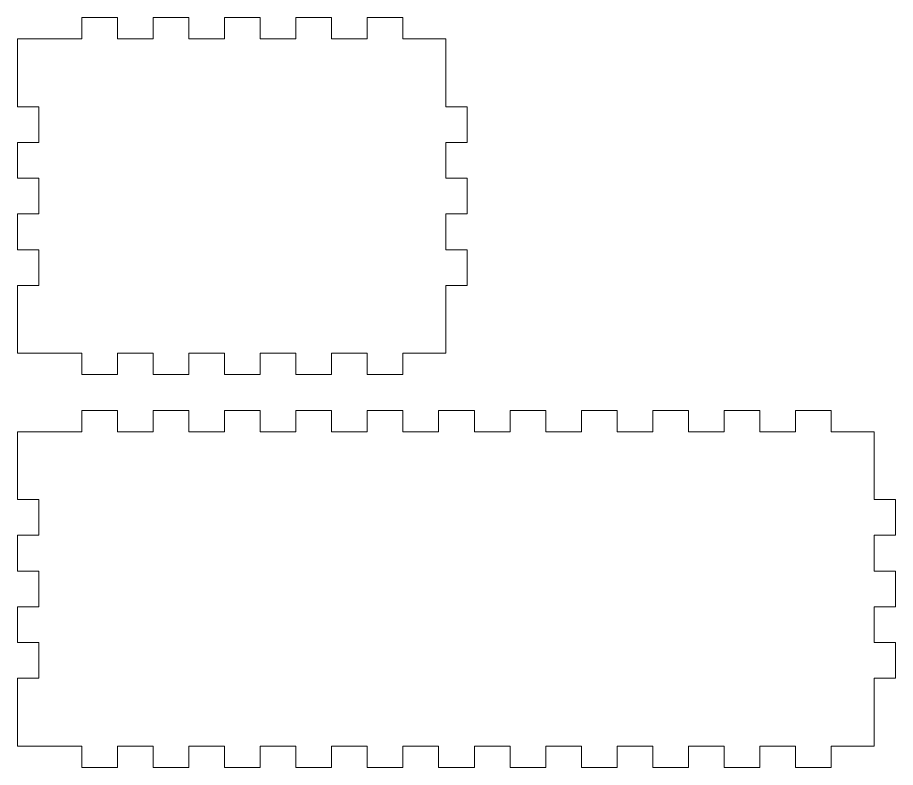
# Model space of a CAD drawing. Header units: centimetres. Extents: x -16 to 372, y -89 to 17.
# Drawn here: x 168.87 to 181.17, y 3.63 to 14.13 of the extents above; entities that cross this region are included whole.
import ezdxf

# ---------------------------------------------------------------- set-up
doc = ezdxf.new("R2010")
doc.units = ezdxf.units.CM
doc.header["$MEASUREMENT"] = 0
doc.layers.add('Capa 1', color=7, linetype='Continuous')

msp = doc.modelspace()

# ---------------------------------------------------------------- linework, layer by layer
at = {"layer": 'Capa 1', "color": 5, "lineweight": 9}
for points, knots in [([(168.87011, 9.42634), (168.87011, 9.42634), (169.52011, 9.42634), (169.52011, 9.42634), (169.52011, 9.42634), (169.52011, 9.42634), (169.77011, 9.42634), (169.77011, 9.42634), (169.77011, 9.42634), (169.77011, 9.42634), (169.77011, 9.12634), (169.77011, 9.12634), (169.77011, 9.12634), (169.77011, 9.12634), (170.27011, 9.12634), (170.27011, 9.12634), (170.27011, 9.12634), (170.27011, 9.12634), (170.27011, 9.42634), (170.27011, 9.42634), (170.27011, 9.42634), (170.27011, 9.42634), (170.52011, 9.42634), (170.52011, 9.42634), (170.52011, 9.42634), (170.52011, 9.42634), (170.77011, 9.42634), (170.77011, 9.42634), (170.77011, 9.42634), (170.77011, 9.42634), (170.77011, 9.12634), (170.77011, 9.12634), (170.77011, 9.12634), (170.77011, 9.12634), (171.27011, 9.12634), (171.27011, 9.12634), (171.27011, 9.12634), (171.27011, 9.12634), (171.27011, 9.42634), (171.27011, 9.42634), (171.27011, 9.42634), (171.27011, 9.42634), (171.52011, 9.42634), (171.52011, 9.42634), (171.52011, 9.42634), (171.52011, 9.42634), (171.77011, 9.42634), (171.77011, 9.42634), (171.77011, 9.42634), (171.77011, 9.42634), (171.77011, 9.12634), (171.77011, 9.12634), (171.77011, 9.12634), (171.77011, 9.12634), (172.27011, 9.12634), (172.27011, 9.12634), (172.27011, 9.12634), (172.27011, 9.12634), (172.27011, 9.42634), (172.27011, 9.42634), (172.27011, 9.42634), (172.27011, 9.42634), (172.52011, 9.42634), (172.52011, 9.42634), (172.52011, 9.42634), (172.52011, 9.42634), (172.77011, 9.42634), (172.77011, 9.42634), (172.77011, 9.42634), (172.77011, 9.42634), (172.77011, 9.12634), (172.77011, 9.12634), (172.77011, 9.12634), (172.77011, 9.12634), (173.27011, 9.12634), (173.27011, 9.12634), (173.27011, 9.12634), (173.27011, 9.12634), (173.27011, 9.42634), (173.27011, 9.42634), (173.27011, 9.42634), (173.27011, 9.42634), (173.52011, 9.42634), (173.52011, 9.42634), (173.52011, 9.42634), (173.52011, 9.42634), (173.77011, 9.42634), (173.77011, 9.42634), (173.77011, 9.42634), (173.77011, 9.42634), (173.77011, 9.12634), (173.77011, 9.12634), (173.77011, 9.12634), (173.77011, 9.12634), (174.27011, 9.12634), (174.27011, 9.12634), (174.27011, 9.12634), (174.27011, 9.12634), (174.27011, 9.42634), (174.27011, 9.42634), (174.27011, 9.42634), (174.27011, 9.42634), (174.52011, 9.42634), (174.52011, 9.42634), (174.52011, 9.42634), (174.52011, 9.42634), (174.87011, 9.42634), (174.87011, 9.42634), (174.87011, 9.42634), (174.87011, 9.42634), (174.87011, 10.12634), (174.87011, 10.12634), (174.87011, 10.12634), (174.87011, 10.12634), (174.87011, 10.37634), (174.87011, 10.37634), (174.87011, 10.37634), (174.87011, 10.37634), (175.17011, 10.37634), (175.17011, 10.37634), (175.17011, 10.37634), (175.17011, 10.37634), (175.17011, 10.87634), (175.17011, 10.87634), (175.17011, 10.87634), (175.17011, 10.87634), (174.87011, 10.87634), (174.87011, 10.87634), (174.87011, 10.87634), (174.87011, 10.87634), (174.87011, 11.12634), (174.87011, 11.12634), (174.87011, 11.12634), (174.87011, 11.12634), (174.87011, 11.37634), (174.87011, 11.37634), (174.87011, 11.37634), (174.87011, 11.37634), (175.17011, 11.37634), (175.17011, 11.37634), (175.17011, 11.37634), (175.17011, 11.37634), (175.17011, 11.87634), (175.17011, 11.87634), (175.17011, 11.87634), (175.17011, 11.87634), (174.87011, 11.87634), (174.87011, 11.87634), (174.87011, 11.87634), (174.87011, 11.87634), (174.87011, 12.12634), (174.87011, 12.12634), (174.87011, 12.12634), (174.87011, 12.12634), (174.87011, 12.37634), (174.87011, 12.37634), (174.87011, 12.37634), (174.87011, 12.37634), (175.17011, 12.37634), (175.17011, 12.37634), (175.17011, 12.37634), (175.17011, 12.37634), (175.17011, 12.87634), (175.17011, 12.87634), (175.17011, 12.87634), (175.17011, 12.87634), (174.87011, 12.87634), (174.87011, 12.87634), (174.87011, 12.87634), (174.87011, 12.87634), (174.87011, 13.12634), (174.87011, 13.12634), (174.87011, 13.12634), (174.87011, 13.12634), (174.87011, 13.82634), (174.87011, 13.82634), (174.87011, 13.82634), (174.87011, 13.82634), (174.52011, 13.82634), (174.52011, 13.82634), (174.52011, 13.82634), (174.52011, 13.82634), (174.27011, 13.82634), (174.27011, 13.82634), (174.27011, 13.82634), (174.27011, 13.82634), (174.27011, 14.12634), (174.27011, 14.12634), (174.27011, 14.12634), (174.27011, 14.12634), (173.77011, 14.12634), (173.77011, 14.12634), (173.77011, 14.12634), (173.77011, 14.12634), (173.77011, 13.82634), (173.77011, 13.82634), (173.77011, 13.82634), (173.77011, 13.82634), (173.52011, 13.82634), (173.52011, 13.82634), (173.52011, 13.82634), (173.52011, 13.82634), (173.27011, 13.82634), (173.27011, 13.82634), (173.27011, 13.82634), (173.27011, 13.82634), (173.27011, 14.12634), (173.27011, 14.12634), (173.27011, 14.12634), (173.27011, 14.12634), (172.77011, 14.12634), (172.77011, 14.12634), (172.77011, 14.12634), (172.77011, 14.12634), (172.77011, 13.82634), (172.77011, 13.82634), (172.77011, 13.82634), (172.77011, 13.82634), (172.52011, 13.82634), (172.52011, 13.82634), (172.52011, 13.82634), (172.52011, 13.82634), (172.27011, 13.82634), (172.27011, 13.82634), (172.27011, 13.82634), (172.27011, 13.82634), (172.27011, 14.12634), (172.27011, 14.12634), (172.27011, 14.12634), (172.27011, 14.12634), (171.77011, 14.12634), (171.77011, 14.12634), (171.77011, 14.12634), (171.77011, 14.12634), (171.77011, 13.82634), (171.77011, 13.82634), (171.77011, 13.82634), (171.77011, 13.82634), (171.52011, 13.82634), (171.52011, 13.82634), (171.52011, 13.82634), (171.52011, 13.82634), (171.27011, 13.82634), (171.27011, 13.82634), (171.27011, 13.82634), (171.27011, 13.82634), (171.27011, 14.12634), (171.27011, 14.12634), (171.27011, 14.12634), (171.27011, 14.12634), (170.77011, 14.12634), (170.77011, 14.12634), (170.77011, 14.12634), (170.77011, 14.12634), (170.77011, 13.82634), (170.77011, 13.82634), (170.77011, 13.82634), (170.77011, 13.82634), (170.52011, 13.82634), (170.52011, 13.82634), (170.52011, 13.82634), (170.52011, 13.82634), (170.27011, 13.82634), (170.27011, 13.82634), (170.27011, 13.82634), (170.27011, 13.82634), (170.27011, 14.12634), (170.27011, 14.12634), (170.27011, 14.12634), (170.27011, 14.12634), (169.77011, 14.12634), (169.77011, 14.12634), (169.77011, 14.12634), (169.77011, 14.12634), (169.77011, 13.82634), (169.77011, 13.82634), (169.77011, 13.82634), (169.77011, 13.82634), (169.52011, 13.82634), (169.52011, 13.82634), (169.52011, 13.82634), (169.52011, 13.82634), (168.87011, 13.82634), (168.87011, 13.82634), (168.87011, 13.82634), (168.87011, 13.82634), (168.87011, 13.12634), (168.87011, 13.12634), (168.87011, 13.12634), (168.87011, 13.12634), (168.87011, 12.87634), (168.87011, 12.87634), (168.87011, 12.87634), (168.87011, 12.87634), (169.17011, 12.87634), (169.17011, 12.87634), (169.17011, 12.87634), (169.17011, 12.87634), (169.17011, 12.37634), (169.17011, 12.37634), (169.17011, 12.37634), (169.17011, 12.37634), (168.87011, 12.37634), (168.87011, 12.37634), (168.87011, 12.37634), (168.87011, 12.37634), (168.87011, 12.12634), (168.87011, 12.12634), (168.87011, 12.12634), (168.87011, 12.12634), (168.87011, 11.87634), (168.87011, 11.87634), (168.87011, 11.87634), (168.87011, 11.87634), (169.17011, 11.87634), (169.17011, 11.87634), (169.17011, 11.87634), (169.17011, 11.87634), (169.17011, 11.37634), (169.17011, 11.37634), (169.17011, 11.37634), (169.17011, 11.37634), (168.87011, 11.37634), (168.87011, 11.37634), (168.87011, 11.37634), (168.87011, 11.37634), (168.87011, 11.12634), (168.87011, 11.12634), (168.87011, 11.12634), (168.87011, 11.12634), (168.87011, 10.87634), (168.87011, 10.87634), (168.87011, 10.87634), (168.87011, 10.87634), (169.17011, 10.87634), (169.17011, 10.87634), (169.17011, 10.87634), (169.17011, 10.87634), (169.17011, 10.37634), (169.17011, 10.37634), (169.17011, 10.37634), (169.17011, 10.37634), (168.87011, 10.37634), (168.87011, 10.37634), (168.87011, 10.37634), (168.87011, 10.37634), (168.87011, 10.12634), (168.87011, 10.12634), (168.87011, 10.12634), (168.87011, 10.12634), (168.87011, 9.42634), (168.87011, 9.42634)], [0, 0, 0, 0, 0.01123596, 0.01123596, 0.01123596, 0.01123596, 0.02247191, 0.02247191, 0.02247191, 0.02247191, 0.03370787, 0.03370787, 0.03370787, 0.03370787, 0.04494382, 0.04494382, 0.04494382, 0.04494382, 0.05617978, 0.05617978, 0.05617978, 0.05617978, 0.06741573, 0.06741573, 0.06741573, 0.06741573, 0.07865169, 0.07865169, 0.07865169, 0.07865169, 0.08988764, 0.08988764, 0.08988764, 0.08988764, 0.1011236, 0.1011236, 0.1011236, 0.1011236, 0.11235955, 0.11235955, 0.11235955, 0.11235955, 0.12359551, 0.12359551, 0.12359551, 0.12359551, 0.13483146, 0.13483146, 0.13483146, 0.13483146, 0.14606742, 0.14606742, 0.14606742, 0.14606742, 0.15730337, 0.15730337, 0.15730337, 0.15730337, 0.16853933, 0.16853933, 0.16853933, 0.16853933, 0.17977528, 0.17977528, 0.17977528, 0.17977528, 0.19101124, 0.19101124, 0.19101124, 0.19101124, 0.20224719, 0.20224719, 0.20224719, 0.20224719, 0.21348315, 0.21348315, 0.21348315, 0.21348315, 0.2247191, 0.2247191, 0.2247191, 0.2247191, 0.23595506, 0.23595506, 0.23595506, 0.23595506, 0.24719101, 0.24719101, 0.24719101, 0.24719101, 0.25842697, 0.25842697, 0.25842697, 0.25842697, 0.26966292, 0.26966292, 0.26966292, 0.26966292, 0.28089888, 0.28089888, 0.28089888, 0.28089888, 0.29213483, 0.29213483, 0.29213483, 0.29213483, 0.30337079, 0.30337079, 0.30337079, 0.30337079, 0.31460674, 0.31460674, 0.31460674, 0.31460674, 0.3258427, 0.3258427, 0.3258427, 0.3258427, 0.33707865, 0.33707865, 0.33707865, 0.33707865, 0.34831461, 0.34831461, 0.34831461, 0.34831461, 0.35955056, 0.35955056, 0.35955056, 0.35955056, 0.37078652, 0.37078652, 0.37078652, 0.37078652, 0.38202247, 0.38202247, 0.38202247, 0.38202247, 0.39325843, 0.39325843, 0.39325843, 0.39325843, 0.40449438, 0.40449438, 0.40449438, 0.40449438, 0.41573034, 0.41573034, 0.41573034, 0.41573034, 0.42696629, 0.42696629, 0.42696629, 0.42696629, 0.43820225, 0.43820225, 0.43820225, 0.43820225, 0.4494382, 0.4494382, 0.4494382, 0.4494382, 0.46067416, 0.46067416, 0.46067416, 0.46067416, 0.47191011, 0.47191011, 0.47191011, 0.47191011, 0.48314607, 0.48314607, 0.48314607, 0.48314607, 0.49438202, 0.49438202, 0.49438202, 0.49438202, 0.50561798, 0.50561798, 0.50561798, 0.50561798, 0.51685393, 0.51685393, 0.51685393, 0.51685393, 0.52808989, 0.52808989, 0.52808989, 0.52808989, 0.53932584, 0.53932584, 0.53932584, 0.53932584, 0.5505618, 0.5505618, 0.5505618, 0.5505618, 0.56179775, 0.56179775, 0.56179775, 0.56179775, 0.57303371, 0.57303371, 0.57303371, 0.57303371, 0.58426966, 0.58426966, 0.58426966, 0.58426966, 0.59550562, 0.59550562, 0.59550562, 0.59550562, 0.60674157, 0.60674157, 0.60674157, 0.60674157, 0.61797753, 0.61797753, 0.61797753, 0.61797753, 0.62921348, 0.62921348, 0.62921348, 0.62921348, 0.64044944, 0.64044944, 0.64044944, 0.64044944, 0.65168539, 0.65168539, 0.65168539, 0.65168539, 0.66292135, 0.66292135, 0.66292135, 0.66292135, 0.6741573, 0.6741573, 0.6741573, 0.6741573, 0.68539326, 0.68539326, 0.68539326, 0.68539326, 0.69662921, 0.69662921, 0.69662921, 0.69662921, 0.70786517, 0.70786517, 0.70786517, 0.70786517, 0.71910112, 0.71910112, 0.71910112, 0.71910112, 0.73033708, 0.73033708, 0.73033708, 0.73033708, 0.74157303, 0.74157303, 0.74157303, 0.74157303, 0.75280899, 0.75280899, 0.75280899, 0.75280899, 0.76404494, 0.76404494, 0.76404494, 0.76404494, 0.7752809, 0.7752809, 0.7752809, 0.7752809, 0.78651685, 0.78651685, 0.78651685, 0.78651685, 0.79775281, 0.79775281, 0.79775281, 0.79775281, 0.80898876, 0.80898876, 0.80898876, 0.80898876, 0.82022472, 0.82022472, 0.82022472, 0.82022472, 0.83146067, 0.83146067, 0.83146067, 0.83146067, 0.84269663, 0.84269663, 0.84269663, 0.84269663, 0.85393258, 0.85393258, 0.85393258, 0.85393258, 0.86516854, 0.86516854, 0.86516854, 0.86516854, 0.87640449, 0.87640449, 0.87640449, 0.87640449, 0.88764045, 0.88764045, 0.88764045, 0.88764045, 0.8988764, 0.8988764, 0.8988764, 0.8988764, 0.91011236, 0.91011236, 0.91011236, 0.91011236, 0.92134831, 0.92134831, 0.92134831, 0.92134831, 0.93258427, 0.93258427, 0.93258427, 0.93258427, 0.94382022, 0.94382022, 0.94382022, 0.94382022, 0.95505618, 0.95505618, 0.95505618, 0.95505618, 0.96629213, 0.96629213, 0.96629213, 0.96629213, 0.97752809, 0.97752809, 0.97752809, 0.97752809, 1, 1, 1, 1]), ([(168.87011, 3.92634), (168.87011, 3.92634), (169.52011, 3.92634), (169.52011, 3.92634), (169.52011, 3.92634), (169.52011, 3.92634), (169.77011, 3.92634), (169.77011, 3.92634), (169.77011, 3.92634), (169.77011, 3.92634), (169.77011, 3.62634), (169.77011, 3.62634), (169.77011, 3.62634), (169.77011, 3.62634), (170.27011, 3.62634), (170.27011, 3.62634), (170.27011, 3.62634), (170.27011, 3.62634), (170.27011, 3.92634), (170.27011, 3.92634), (170.27011, 3.92634), (170.27011, 3.92634), (170.52011, 3.92634), (170.52011, 3.92634), (170.52011, 3.92634), (170.52011, 3.92634), (170.77011, 3.92634), (170.77011, 3.92634), (170.77011, 3.92634), (170.77011, 3.92634), (170.77011, 3.62634), (170.77011, 3.62634), (170.77011, 3.62634), (170.77011, 3.62634), (171.27011, 3.62634), (171.27011, 3.62634), (171.27011, 3.62634), (171.27011, 3.62634), (171.27011, 3.92634), (171.27011, 3.92634), (171.27011, 3.92634), (171.27011, 3.92634), (171.52011, 3.92634), (171.52011, 3.92634), (171.52011, 3.92634), (171.52011, 3.92634), (171.77011, 3.92634), (171.77011, 3.92634), (171.77011, 3.92634), (171.77011, 3.92634), (171.77011, 3.62634), (171.77011, 3.62634), (171.77011, 3.62634), (171.77011, 3.62634), (172.27011, 3.62634), (172.27011, 3.62634), (172.27011, 3.62634), (172.27011, 3.62634), (172.27011, 3.92634), (172.27011, 3.92634), (172.27011, 3.92634), (172.27011, 3.92634), (172.52011, 3.92634), (172.52011, 3.92634), (172.52011, 3.92634), (172.52011, 3.92634), (172.77011, 3.92634), (172.77011, 3.92634), (172.77011, 3.92634), (172.77011, 3.92634), (172.77011, 3.62634), (172.77011, 3.62634), (172.77011, 3.62634), (172.77011, 3.62634), (173.27011, 3.62634), (173.27011, 3.62634), (173.27011, 3.62634), (173.27011, 3.62634), (173.27011, 3.92634), (173.27011, 3.92634), (173.27011, 3.92634), (173.27011, 3.92634), (173.52011, 3.92634), (173.52011, 3.92634), (173.52011, 3.92634), (173.52011, 3.92634), (173.77011, 3.92634), (173.77011, 3.92634), (173.77011, 3.92634), (173.77011, 3.92634), (173.77011, 3.62634), (173.77011, 3.62634), (173.77011, 3.62634), (173.77011, 3.62634), (174.27011, 3.62634), (174.27011, 3.62634), (174.27011, 3.62634), (174.27011, 3.62634), (174.27011, 3.92634), (174.27011, 3.92634), (174.27011, 3.92634), (174.27011, 3.92634), (174.52011, 3.92634), (174.52011, 3.92634), (174.52011, 3.92634), (174.52011, 3.92634), (174.77011, 3.92634), (174.77011, 3.92634), (174.77011, 3.92634), (174.77011, 3.92634), (174.77011, 3.62634), (174.77011, 3.62634), (174.77011, 3.62634), (174.77011, 3.62634), (175.27011, 3.62634), (175.27011, 3.62634), (175.27011, 3.62634), (175.27011, 3.62634), (175.27011, 3.92634), (175.27011, 3.92634), (175.27011, 3.92634), (175.27011, 3.92634), (175.52011, 3.92634), (175.52011, 3.92634), (175.52011, 3.92634), (175.52011, 3.92634), (175.77011, 3.92634), (175.77011, 3.92634), (175.77011, 3.92634), (175.77011, 3.92634), (175.77011, 3.62634), (175.77011, 3.62634), (175.77011, 3.62634), (175.77011, 3.62634), (176.27011, 3.62634), (176.27011, 3.62634), (176.27011, 3.62634), (176.27011, 3.62634), (176.27011, 3.92634), (176.27011, 3.92634), (176.27011, 3.92634), (176.27011, 3.92634), (176.52011, 3.92634), (176.52011, 3.92634), (176.52011, 3.92634), (176.52011, 3.92634), (176.77011, 3.92634), (176.77011, 3.92634), (176.77011, 3.92634), (176.77011, 3.92634), (176.77011, 3.62634), (176.77011, 3.62634), (176.77011, 3.62634), (176.77011, 3.62634), (177.27011, 3.62634), (177.27011, 3.62634), (177.27011, 3.62634), (177.27011, 3.62634), (177.27011, 3.92634), (177.27011, 3.92634), (177.27011, 3.92634), (177.27011, 3.92634), (177.52011, 3.92634), (177.52011, 3.92634), (177.52011, 3.92634), (177.52011, 3.92634), (177.77011, 3.92634), (177.77011, 3.92634), (177.77011, 3.92634), (177.77011, 3.92634), (177.77011, 3.62634), (177.77011, 3.62634), (177.77011, 3.62634), (177.77011, 3.62634), (178.27011, 3.62634), (178.27011, 3.62634), (178.27011, 3.62634), (178.27011, 3.62634), (178.27011, 3.92634), (178.27011, 3.92634), (178.27011, 3.92634), (178.27011, 3.92634), (178.52011, 3.92634), (178.52011, 3.92634), (178.52011, 3.92634), (178.52011, 3.92634), (178.77011, 3.92634), (178.77011, 3.92634), (178.77011, 3.92634), (178.77011, 3.92634), (178.77011, 3.62634), (178.77011, 3.62634), (178.77011, 3.62634), (178.77011, 3.62634), (179.27011, 3.62634), (179.27011, 3.62634), (179.27011, 3.62634), (179.27011, 3.62634), (179.27011, 3.92634), (179.27011, 3.92634), (179.27011, 3.92634), (179.27011, 3.92634), (179.52011, 3.92634), (179.52011, 3.92634), (179.52011, 3.92634), (179.52011, 3.92634), (179.77011, 3.92634), (179.77011, 3.92634), (179.77011, 3.92634), (179.77011, 3.92634), (179.77011, 3.62634), (179.77011, 3.62634), (179.77011, 3.62634), (179.77011, 3.62634), (180.27011, 3.62634), (180.27011, 3.62634), (180.27011, 3.62634), (180.27011, 3.62634), (180.27011, 3.92634), (180.27011, 3.92634), (180.27011, 3.92634), (180.27011, 3.92634), (180.52011, 3.92634), (180.52011, 3.92634), (180.52011, 3.92634), (180.52011, 3.92634), (180.87011, 3.92634), (180.87011, 3.92634), (180.87011, 3.92634), (180.87011, 3.92634), (180.87011, 4.62634), (180.87011, 4.62634), (180.87011, 4.62634), (180.87011, 4.62634), (180.87011, 4.87634), (180.87011, 4.87634), (180.87011, 4.87634), (180.87011, 4.87634), (181.17011, 4.87634), (181.17011, 4.87634), (181.17011, 4.87634), (181.17011, 4.87634), (181.17011, 5.37634), (181.17011, 5.37634), (181.17011, 5.37634), (181.17011, 5.37634), (180.87011, 5.37634), (180.87011, 5.37634), (180.87011, 5.37634), (180.87011, 5.37634), (180.87011, 5.62634), (180.87011, 5.62634), (180.87011, 5.62634), (180.87011, 5.62634), (180.87011, 5.87634), (180.87011, 5.87634), (180.87011, 5.87634), (180.87011, 5.87634), (181.17011, 5.87634), (181.17011, 5.87634), (181.17011, 5.87634), (181.17011, 5.87634), (181.17011, 6.37634), (181.17011, 6.37634), (181.17011, 6.37634), (181.17011, 6.37634), (180.87011, 6.37634), (180.87011, 6.37634), (180.87011, 6.37634), (180.87011, 6.37634), (180.87011, 6.62634), (180.87011, 6.62634), (180.87011, 6.62634), (180.87011, 6.62634), (180.87011, 6.87634), (180.87011, 6.87634), (180.87011, 6.87634), (180.87011, 6.87634), (181.17011, 6.87634), (181.17011, 6.87634), (181.17011, 6.87634), (181.17011, 6.87634), (181.17011, 7.37634), (181.17011, 7.37634), (181.17011, 7.37634), (181.17011, 7.37634), (180.87011, 7.37634), (180.87011, 7.37634), (180.87011, 7.37634), (180.87011, 7.37634), (180.87011, 7.62634), (180.87011, 7.62634), (180.87011, 7.62634), (180.87011, 7.62634), (180.87011, 8.32634), (180.87011, 8.32634), (180.87011, 8.32634), (180.87011, 8.32634), (180.52011, 8.32634), (180.52011, 8.32634), (180.52011, 8.32634), (180.52011, 8.32634), (180.27011, 8.32634), (180.27011, 8.32634), (180.27011, 8.32634), (180.27011, 8.32634), (180.27011, 8.62634), (180.27011, 8.62634), (180.27011, 8.62634), (180.27011, 8.62634), (179.77011, 8.62634), (179.77011, 8.62634), (179.77011, 8.62634), (179.77011, 8.62634), (179.77011, 8.32634), (179.77011, 8.32634), (179.77011, 8.32634), (179.77011, 8.32634), (179.52011, 8.32634), (179.52011, 8.32634), (179.52011, 8.32634), (179.52011, 8.32634), (179.27011, 8.32634), (179.27011, 8.32634), (179.27011, 8.32634), (179.27011, 8.32634), (179.27011, 8.62634), (179.27011, 8.62634), (179.27011, 8.62634), (179.27011, 8.62634), (178.77011, 8.62634), (178.77011, 8.62634), (178.77011, 8.62634), (178.77011, 8.62634), (178.77011, 8.32634), (178.77011, 8.32634), (178.77011, 8.32634), (178.77011, 8.32634), (178.52011, 8.32634), (178.52011, 8.32634), (178.52011, 8.32634), (178.52011, 8.32634), (178.27011, 8.32634), (178.27011, 8.32634), (178.27011, 8.32634), (178.27011, 8.32634), (178.27011, 8.62634), (178.27011, 8.62634), (178.27011, 8.62634), (178.27011, 8.62634), (177.77011, 8.62634), (177.77011, 8.62634), (177.77011, 8.62634), (177.77011, 8.62634), (177.77011, 8.32634), (177.77011, 8.32634), (177.77011, 8.32634), (177.77011, 8.32634), (177.52011, 8.32634), (177.52011, 8.32634), (177.52011, 8.32634), (177.52011, 8.32634), (177.27011, 8.32634), (177.27011, 8.32634), (177.27011, 8.32634), (177.27011, 8.32634), (177.27011, 8.62634), (177.27011, 8.62634), (177.27011, 8.62634), (177.27011, 8.62634), (176.77011, 8.62634), (176.77011, 8.62634), (176.77011, 8.62634), (176.77011, 8.62634), (176.77011, 8.32634), (176.77011, 8.32634), (176.77011, 8.32634), (176.77011, 8.32634), (176.52011, 8.32634), (176.52011, 8.32634), (176.52011, 8.32634), (176.52011, 8.32634), (176.27011, 8.32634), (176.27011, 8.32634), (176.27011, 8.32634), (176.27011, 8.32634), (176.27011, 8.62634), (176.27011, 8.62634), (176.27011, 8.62634), (176.27011, 8.62634), (175.77011, 8.62634), (175.77011, 8.62634), (175.77011, 8.62634), (175.77011, 8.62634), (175.77011, 8.32634), (175.77011, 8.32634), (175.77011, 8.32634), (175.77011, 8.32634), (175.52011, 8.32634), (175.52011, 8.32634), (175.52011, 8.32634), (175.52011, 8.32634), (175.27011, 8.32634), (175.27011, 8.32634), (175.27011, 8.32634), (175.27011, 8.32634), (175.27011, 8.62634), (175.27011, 8.62634), (175.27011, 8.62634), (175.27011, 8.62634), (174.77011, 8.62634), (174.77011, 8.62634), (174.77011, 8.62634), (174.77011, 8.62634), (174.77011, 8.32634), (174.77011, 8.32634), (174.77011, 8.32634), (174.77011, 8.32634), (174.52011, 8.32634), (174.52011, 8.32634), (174.52011, 8.32634), (174.52011, 8.32634), (174.27011, 8.32634), (174.27011, 8.32634), (174.27011, 8.32634), (174.27011, 8.32634), (174.27011, 8.62634), (174.27011, 8.62634), (174.27011, 8.62634), (174.27011, 8.62634), (173.77011, 8.62634), (173.77011, 8.62634), (173.77011, 8.62634), (173.77011, 8.62634), (173.77011, 8.32634), (173.77011, 8.32634), (173.77011, 8.32634), (173.77011, 8.32634), (173.52011, 8.32634), (173.52011, 8.32634), (173.52011, 8.32634), (173.52011, 8.32634), (173.27011, 8.32634), (173.27011, 8.32634), (173.27011, 8.32634), (173.27011, 8.32634), (173.27011, 8.62634), (173.27011, 8.62634), (173.27011, 8.62634), (173.27011, 8.62634), (172.77011, 8.62634), (172.77011, 8.62634), (172.77011, 8.62634), (172.77011, 8.62634), (172.77011, 8.32634), (172.77011, 8.32634), (172.77011, 8.32634), (172.77011, 8.32634), (172.52011, 8.32634), (172.52011, 8.32634), (172.52011, 8.32634), (172.52011, 8.32634), (172.27011, 8.32634), (172.27011, 8.32634), (172.27011, 8.32634), (172.27011, 8.32634), (172.27011, 8.62634), (172.27011, 8.62634), (172.27011, 8.62634), (172.27011, 8.62634), (171.77011, 8.62634), (171.77011, 8.62634), (171.77011, 8.62634), (171.77011, 8.62634), (171.77011, 8.32634), (171.77011, 8.32634), (171.77011, 8.32634), (171.77011, 8.32634), (171.52011, 8.32634), (171.52011, 8.32634), (171.52011, 8.32634), (171.52011, 8.32634), (171.27011, 8.32634), (171.27011, 8.32634), (171.27011, 8.32634), (171.27011, 8.32634), (171.27011, 8.62634), (171.27011, 8.62634), (171.27011, 8.62634), (171.27011, 8.62634), (170.77011, 8.62634), (170.77011, 8.62634), (170.77011, 8.62634), (170.77011, 8.62634), (170.77011, 8.32634), (170.77011, 8.32634), (170.77011, 8.32634), (170.77011, 8.32634), (170.52011, 8.32634), (170.52011, 8.32634), (170.52011, 8.32634), (170.52011, 8.32634), (170.27011, 8.32634), (170.27011, 8.32634), (170.27011, 8.32634), (170.27011, 8.32634), (170.27011, 8.62634), (170.27011, 8.62634), (170.27011, 8.62634), (170.27011, 8.62634), (169.77011, 8.62634), (169.77011, 8.62634), (169.77011, 8.62634), (169.77011, 8.62634), (169.77011, 8.32634), (169.77011, 8.32634), (169.77011, 8.32634), (169.77011, 8.32634), (169.52011, 8.32634), (169.52011, 8.32634), (169.52011, 8.32634), (169.52011, 8.32634), (168.87011, 8.32634), (168.87011, 8.32634), (168.87011, 8.32634), (168.87011, 8.32634), (168.87011, 7.62634), (168.87011, 7.62634), (168.87011, 7.62634), (168.87011, 7.62634), (168.87011, 7.37634), (168.87011, 7.37634), (168.87011, 7.37634), (168.87011, 7.37634), (169.17011, 7.37634), (169.17011, 7.37634), (169.17011, 7.37634), (169.17011, 7.37634), (169.17011, 6.87634), (169.17011, 6.87634), (169.17011, 6.87634), (169.17011, 6.87634), (168.87011, 6.87634), (168.87011, 6.87634), (168.87011, 6.87634), (168.87011, 6.87634), (168.87011, 6.62634), (168.87011, 6.62634), (168.87011, 6.62634), (168.87011, 6.62634), (168.87011, 6.37634), (168.87011, 6.37634), (168.87011, 6.37634), (168.87011, 6.37634), (169.17011, 6.37634), (169.17011, 6.37634), (169.17011, 6.37634), (169.17011, 6.37634), (169.17011, 5.87634), (169.17011, 5.87634), (169.17011, 5.87634), (169.17011, 5.87634), (168.87011, 5.87634), (168.87011, 5.87634), (168.87011, 5.87634), (168.87011, 5.87634), (168.87011, 5.62634), (168.87011, 5.62634), (168.87011, 5.62634), (168.87011, 5.62634), (168.87011, 5.37634), (168.87011, 5.37634), (168.87011, 5.37634), (168.87011, 5.37634), (169.17011, 5.37634), (169.17011, 5.37634), (169.17011, 5.37634), (169.17011, 5.37634), (169.17011, 4.87634), (169.17011, 4.87634), (169.17011, 4.87634), (169.17011, 4.87634), (168.87011, 4.87634), (168.87011, 4.87634), (168.87011, 4.87634), (168.87011, 4.87634), (168.87011, 4.62634), (168.87011, 4.62634), (168.87011, 4.62634), (168.87011, 4.62634), (168.87011, 3.92634), (168.87011, 3.92634)], [0, 0, 0, 0, 0.00671141, 0.00671141, 0.00671141, 0.00671141, 0.01342282, 0.01342282, 0.01342282, 0.01342282, 0.02013423, 0.02013423, 0.02013423, 0.02013423, 0.02684564, 0.02684564, 0.02684564, 0.02684564, 0.03355705, 0.03355705, 0.03355705, 0.03355705, 0.04026846, 0.04026846, 0.04026846, 0.04026846, 0.04697987, 0.04697987, 0.04697987, 0.04697987, 0.05369128, 0.05369128, 0.05369128, 0.05369128, 0.06040268, 0.06040268, 0.06040268, 0.06040268, 0.06711409, 0.06711409, 0.06711409, 0.06711409, 0.0738255, 0.0738255, 0.0738255, 0.0738255, 0.08053691, 0.08053691, 0.08053691, 0.08053691, 0.08724832, 0.08724832, 0.08724832, 0.08724832, 0.09395973, 0.09395973, 0.09395973, 0.09395973, 0.10067114, 0.10067114, 0.10067114, 0.10067114, 0.10738255, 0.10738255, 0.10738255, 0.10738255, 0.11409396, 0.11409396, 0.11409396, 0.11409396, 0.12080537, 0.12080537, 0.12080537, 0.12080537, 0.12751678, 0.12751678, 0.12751678, 0.12751678, 0.13422819, 0.13422819, 0.13422819, 0.13422819, 0.1409396, 0.1409396, 0.1409396, 0.1409396, 0.14765101, 0.14765101, 0.14765101, 0.14765101, 0.15436242, 0.15436242, 0.15436242, 0.15436242, 0.16107383, 0.16107383, 0.16107383, 0.16107383, 0.16778523, 0.16778523, 0.16778523, 0.16778523, 0.17449664, 0.17449664, 0.17449664, 0.17449664, 0.18120805, 0.18120805, 0.18120805, 0.18120805, 0.18791946, 0.18791946, 0.18791946, 0.18791946, 0.19463087, 0.19463087, 0.19463087, 0.19463087, 0.20134228, 0.20134228, 0.20134228, 0.20134228, 0.20805369, 0.20805369, 0.20805369, 0.20805369, 0.2147651, 0.2147651, 0.2147651, 0.2147651, 0.22147651, 0.22147651, 0.22147651, 0.22147651, 0.22818792, 0.22818792, 0.22818792, 0.22818792, 0.23489933, 0.23489933, 0.23489933, 0.23489933, 0.24161074, 0.24161074, 0.24161074, 0.24161074, 0.24832215, 0.24832215, 0.24832215, 0.24832215, 0.25503356, 0.25503356, 0.25503356, 0.25503356, 0.26174497, 0.26174497, 0.26174497, 0.26174497, 0.26845638, 0.26845638, 0.26845638, 0.26845638, 0.27516779, 0.27516779, 0.27516779, 0.27516779, 0.28187919, 0.28187919, 0.28187919, 0.28187919, 0.2885906, 0.2885906, 0.2885906, 0.2885906, 0.29530201, 0.29530201, 0.29530201, 0.29530201, 0.30201342, 0.30201342, 0.30201342, 0.30201342, 0.30872483, 0.30872483, 0.30872483, 0.30872483, 0.31543624, 0.31543624, 0.31543624, 0.31543624, 0.32214765, 0.32214765, 0.32214765, 0.32214765, 0.32885906, 0.32885906, 0.32885906, 0.32885906, 0.33557047, 0.33557047, 0.33557047, 0.33557047, 0.34228188, 0.34228188, 0.34228188, 0.34228188, 0.34899329, 0.34899329, 0.34899329, 0.34899329, 0.3557047, 0.3557047, 0.3557047, 0.3557047, 0.36241611, 0.36241611, 0.36241611, 0.36241611, 0.36912752, 0.36912752, 0.36912752, 0.36912752, 0.37583893, 0.37583893, 0.37583893, 0.37583893, 0.38255034, 0.38255034, 0.38255034, 0.38255034, 0.38926174, 0.38926174, 0.38926174, 0.38926174, 0.39597315, 0.39597315, 0.39597315, 0.39597315, 0.40268456, 0.40268456, 0.40268456, 0.40268456, 0.40939597, 0.40939597, 0.40939597, 0.40939597, 0.41610738, 0.41610738, 0.41610738, 0.41610738, 0.42281879, 0.42281879, 0.42281879, 0.42281879, 0.4295302, 0.4295302, 0.4295302, 0.4295302, 0.43624161, 0.43624161, 0.43624161, 0.43624161, 0.44295302, 0.44295302, 0.44295302, 0.44295302, 0.44966443, 0.44966443, 0.44966443, 0.44966443, 0.45637584, 0.45637584, 0.45637584, 0.45637584, 0.46308725, 0.46308725, 0.46308725, 0.46308725, 0.46979866, 0.46979866, 0.46979866, 0.46979866, 0.47651007, 0.47651007, 0.47651007, 0.47651007, 0.48322148, 0.48322148, 0.48322148, 0.48322148, 0.48993289, 0.48993289, 0.48993289, 0.48993289, 0.4966443, 0.4966443, 0.4966443, 0.4966443, 0.5033557, 0.5033557, 0.5033557, 0.5033557, 0.51006711, 0.51006711, 0.51006711, 0.51006711, 0.51677852, 0.51677852, 0.51677852, 0.51677852, 0.52348993, 0.52348993, 0.52348993, 0.52348993, 0.53020134, 0.53020134, 0.53020134, 0.53020134, 0.53691275, 0.53691275, 0.53691275, 0.53691275, 0.54362416, 0.54362416, 0.54362416, 0.54362416, 0.55033557, 0.55033557, 0.55033557, 0.55033557, 0.55704698, 0.55704698, 0.55704698, 0.55704698, 0.56375839, 0.56375839, 0.56375839, 0.56375839, 0.5704698, 0.5704698, 0.5704698, 0.5704698, 0.57718121, 0.57718121, 0.57718121, 0.57718121, 0.58389262, 0.58389262, 0.58389262, 0.58389262, 0.59060403, 0.59060403, 0.59060403, 0.59060403, 0.59731544, 0.59731544, 0.59731544, 0.59731544, 0.60402685, 0.60402685, 0.60402685, 0.60402685, 0.61073826, 0.61073826, 0.61073826, 0.61073826, 0.61744966, 0.61744966, 0.61744966, 0.61744966, 0.62416107, 0.62416107, 0.62416107, 0.62416107, 0.63087248, 0.63087248, 0.63087248, 0.63087248, 0.63758389, 0.63758389, 0.63758389, 0.63758389, 0.6442953, 0.6442953, 0.6442953, 0.6442953, 0.65100671, 0.65100671, 0.65100671, 0.65100671, 0.65771812, 0.65771812, 0.65771812, 0.65771812, 0.66442953, 0.66442953, 0.66442953, 0.66442953, 0.67114094, 0.67114094, 0.67114094, 0.67114094, 0.67785235, 0.67785235, 0.67785235, 0.67785235, 0.68456376, 0.68456376, 0.68456376, 0.68456376, 0.69127517, 0.69127517, 0.69127517, 0.69127517, 0.69798658, 0.69798658, 0.69798658, 0.69798658, 0.70469799, 0.70469799, 0.70469799, 0.70469799, 0.7114094, 0.7114094, 0.7114094, 0.7114094, 0.71812081, 0.71812081, 0.71812081, 0.71812081, 0.72483221, 0.72483221, 0.72483221, 0.72483221, 0.73154362, 0.73154362, 0.73154362, 0.73154362, 0.73825503, 0.73825503, 0.73825503, 0.73825503, 0.74496644, 0.74496644, 0.74496644, 0.74496644, 0.75167785, 0.75167785, 0.75167785, 0.75167785, 0.75838926, 0.75838926, 0.75838926, 0.75838926, 0.76510067, 0.76510067, 0.76510067, 0.76510067, 0.77181208, 0.77181208, 0.77181208, 0.77181208, 0.77852349, 0.77852349, 0.77852349, 0.77852349, 0.7852349, 0.7852349, 0.7852349, 0.7852349, 0.79194631, 0.79194631, 0.79194631, 0.79194631, 0.79865772, 0.79865772, 0.79865772, 0.79865772, 0.80536913, 0.80536913, 0.80536913, 0.80536913, 0.81208054, 0.81208054, 0.81208054, 0.81208054, 0.81879195, 0.81879195, 0.81879195, 0.81879195, 0.82550336, 0.82550336, 0.82550336, 0.82550336, 0.83221477, 0.83221477, 0.83221477, 0.83221477, 0.83892617, 0.83892617, 0.83892617, 0.83892617, 0.84563758, 0.84563758, 0.84563758, 0.84563758, 0.85234899, 0.85234899, 0.85234899, 0.85234899, 0.8590604, 0.8590604, 0.8590604, 0.8590604, 0.86577181, 0.86577181, 0.86577181, 0.86577181, 0.87248322, 0.87248322, 0.87248322, 0.87248322, 0.87919463, 0.87919463, 0.87919463, 0.87919463, 0.88590604, 0.88590604, 0.88590604, 0.88590604, 0.89261745, 0.89261745, 0.89261745, 0.89261745, 0.89932886, 0.89932886, 0.89932886, 0.89932886, 0.90604027, 0.90604027, 0.90604027, 0.90604027, 0.91275168, 0.91275168, 0.91275168, 0.91275168, 0.91946309, 0.91946309, 0.91946309, 0.91946309, 0.9261745, 0.9261745, 0.9261745, 0.9261745, 0.93288591, 0.93288591, 0.93288591, 0.93288591, 0.93959732, 0.93959732, 0.93959732, 0.93959732, 0.94630872, 0.94630872, 0.94630872, 0.94630872, 0.95302013, 0.95302013, 0.95302013, 0.95302013, 0.95973154, 0.95973154, 0.95973154, 0.95973154, 0.96644295, 0.96644295, 0.96644295, 0.96644295, 0.97315436, 0.97315436, 0.97315436, 0.97315436, 0.97986577, 0.97986577, 0.97986577, 0.97986577, 0.98657718, 0.98657718, 0.98657718, 0.98657718, 1, 1, 1, 1])]:
    msp.add_open_spline(points, degree=3, knots=knots, dxfattribs=at)

doc.saveas('drawing.dxf')
